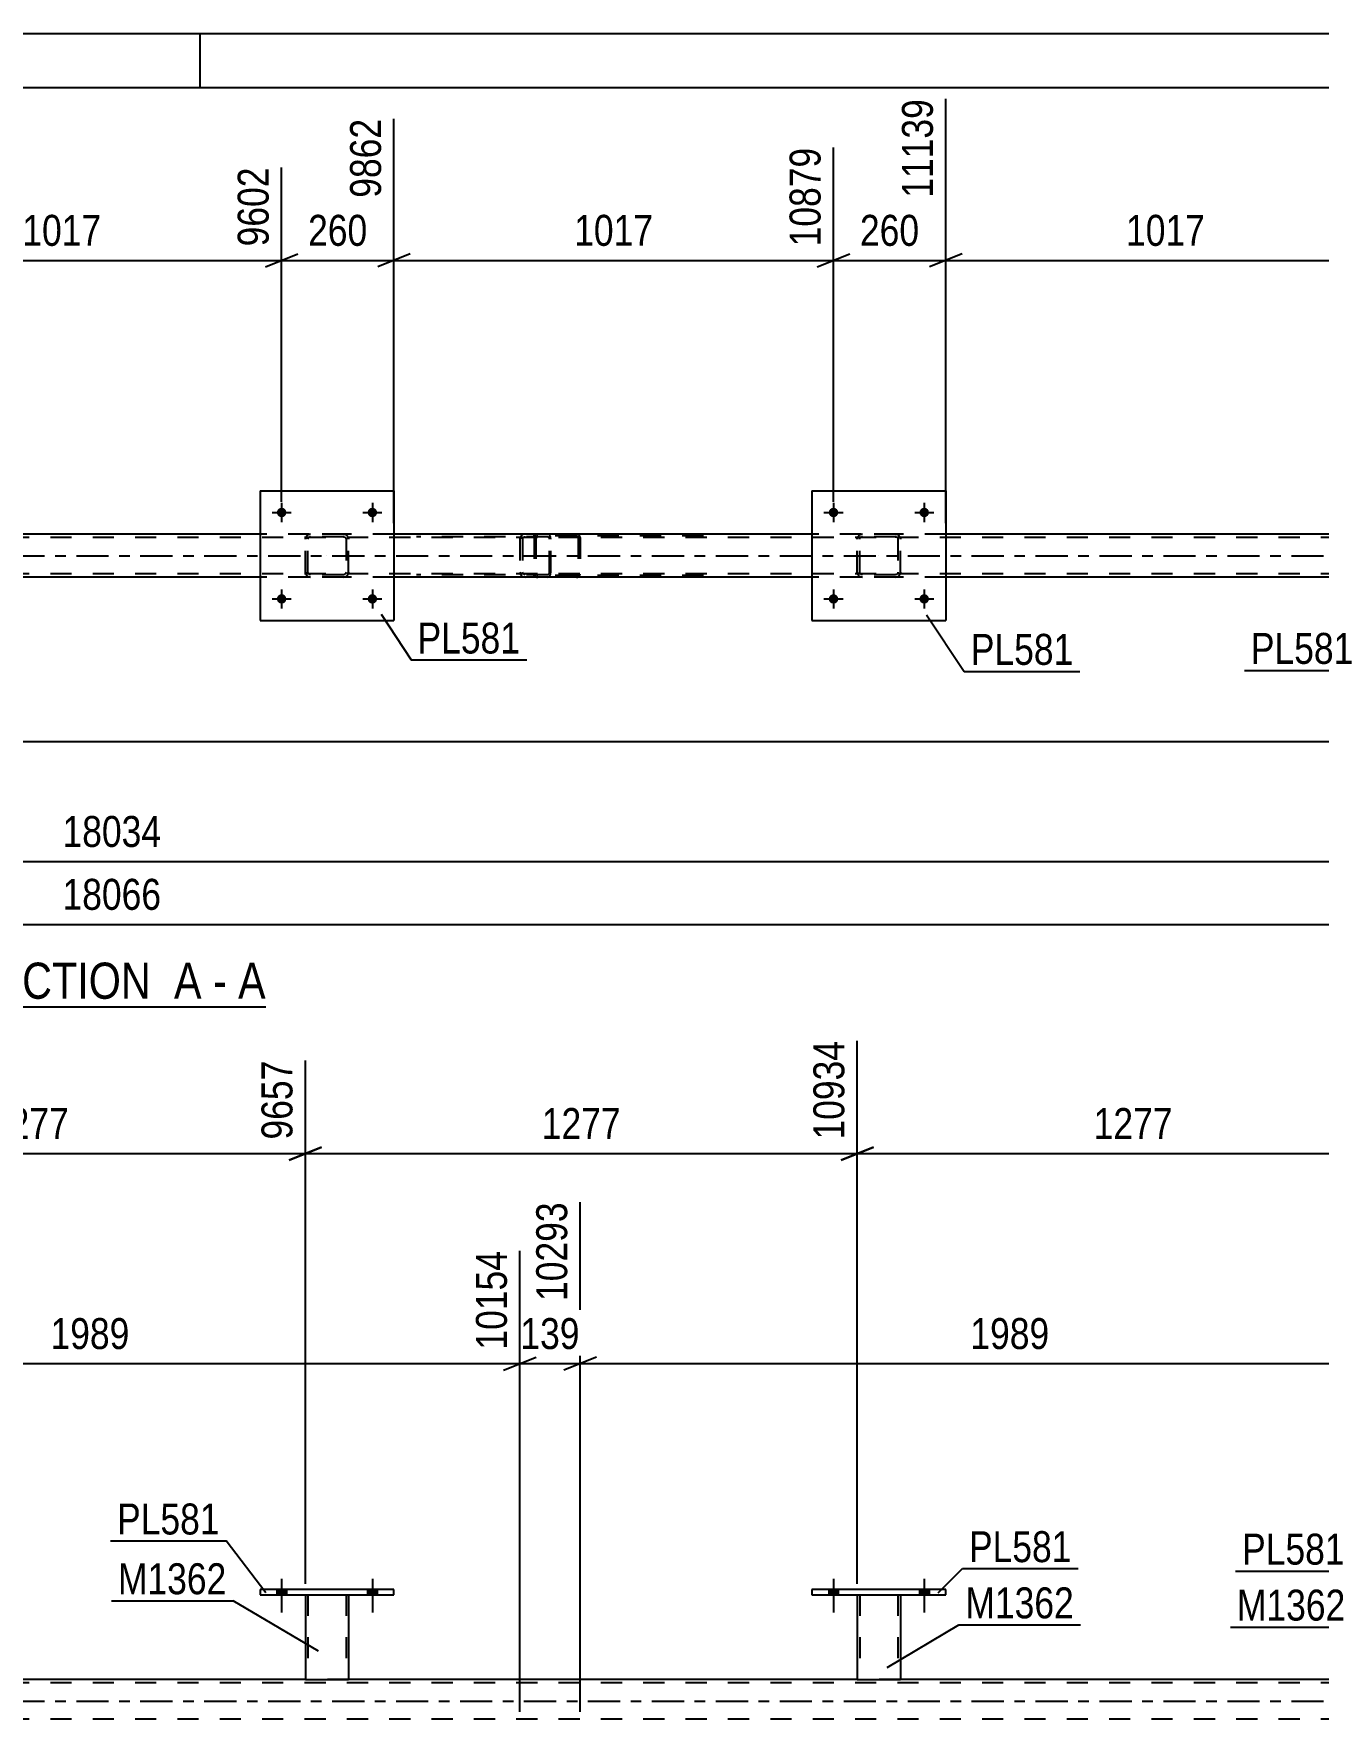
# Model space of a CAD drawing. Header units: millimetres. Extents: x 0 to 841, y 0 to 594.
# Drawn here: x 405.6 to 524.5, y 438 to 594 of the extents above; entities that cross this region are included whole.
import ezdxf

# ---------------------------------------------------------------- set-up
doc = ezdxf.new("R2010")
doc.units = ezdxf.units.MM
doc.linetypes.add('DXK_LINE_DOT2', pattern=[3.9198, 1.9599, -1.9599])
doc.linetypes.add('DXK_LINE_DOT3', pattern=[5.9187, 2.979, -0.9799, 0.9799, -0.9799])
doc.styles.add('Arial Narrow', font='ARIALN.TTF', dxfattribs={"height": 0.2})

# ---------------------------------------------------------------- blocks, each defined once
blk = doc.blocks.new('Unknown-318889357-1133')
at = {"color": 5, "linetype": 'Continuous'}
for p, q in [((841, 594), (0, 594)), ((421, 589), (421, 594)), ((836, 589), (5, 589))]:
    blk.add_line(p, q, dxfattribs=at)
blk = doc.blocks.new('Unknown-318889357-11 - 5170')
at = {"color": 6, "linetype": 'Continuous'}
blk.add_line((399.41, 503.94), (427.06, 503.94), dxfattribs=at)
at = {"color": 0, "linetype": 'Continuous'}
for points in [[(417.52, 504.69), (417.52, 508.19), (399.41, 508.19), (399.41, 504.69)], [(421.13, 504.69), (421.13, 508.19), (418.57, 508.19), (418.57, 504.69)], [(423.45, 504.69), (423.45, 508.19), (422.18, 508.19), (422.18, 504.69)], [(427.06, 504.69), (427.06, 508.19), (424.5, 508.19), (424.5, 504.69)]]:
    blk.add_wipeout(points, dxfattribs=at)
at = {"color": 7, "linetype": 'Continuous', "style": 'Arial Narrow'}
for s, p in [('SECTION ', (399.41, 504.69)), ('A', (418.57, 504.69)), ('A', (424.5, 504.69)), ('-', (422.18, 504.69))]:
    blk.add_text(s, height=3.34, dxfattribs=at).set_placement(p)
blk = doc.blocks.new('Part-318889357-5300 - 5170')
at = {"color": 2, "linetype": 'Continuous'}
for p, q in [((426.53, 551.69), (426.53, 539.69)), ((426.53, 551.69), (438.93, 551.69)), ((438.93, 551.69), (438.93, 539.69)), ((426.53, 539.69), (438.93, 539.69))]:
    blk.add_line(p, q, dxfattribs=at)
blk = doc.blocks.new('Part-318889357-5301 - 5170')
at = {"color": 7, "linetype": 'DXK_LINE_DOT2'}
for p, q in [((431.02, 547.66), (431.21, 547.69)), ((431.21, 547.69), (431.02, 547.66)), ((434.25, 547.69), (431.21, 547.69)), ((434.25, 547.69), (434.43, 547.66)), ((434.43, 547.66), (434.25, 547.69)), ((430.73, 547.21), (430.76, 547.4)), ((430.76, 547.4), (430.73, 547.21)), ((430.73, 544.17), (430.73, 547.21)), ((430.97, 547.21), (430.98, 547.3)), ((430.97, 544.17), (430.97, 547.21)), ((430.98, 547.3), (431.04, 547.38)), ((431.04, 547.38), (431.11, 547.43)), ((431.11, 547.43), (431.21, 547.45)), ((434.25, 547.45), (431.21, 547.45)), ((434.25, 547.45), (434.34, 547.43)), ((434.34, 547.43), (434.42, 547.38)), ((434.42, 547.38), (434.47, 547.3)), ((434.47, 547.3), (434.49, 547.21)), ((434.49, 547.21), (434.49, 544.17)), ((434.69, 547.4), (434.73, 547.21)), ((434.73, 547.21), (434.69, 547.4)), ((434.73, 544.17), (434.73, 547.21)), ((430.76, 543.99), (430.73, 544.17)), ((430.73, 544.17), (430.76, 543.99)), ((430.98, 544.08), (430.97, 544.17)), ((431.04, 544), (430.98, 544.08)), ((431.21, 543.69), (431.02, 543.73)), ((431.02, 543.73), (431.21, 543.69)), ((431.11, 543.95), (431.04, 544)), ((431.21, 543.93), (431.11, 543.95)), ((434.25, 543.93), (431.21, 543.93)), ((434.25, 543.69), (431.21, 543.69)), ((434.34, 543.95), (434.25, 543.93)), ((434.43, 543.73), (434.25, 543.69)), ((434.25, 543.69), (434.43, 543.73)), ((434.42, 544), (434.34, 543.95)), ((434.47, 544.08), (434.42, 544)), ((434.49, 544.17), (434.47, 544.08)), ((434.73, 544.17), (434.69, 543.99)), ((434.69, 543.99), (434.73, 544.17))]:
    blk.add_line(p, q, dxfattribs=at)
at = {"color": 7, "linetype": 'DXK_LINE_DOT3'}
blk.add_line((432.73, 545.69), (432.73, 545.69), dxfattribs=at)
at = {"color": 7, "linetype": 'DXK_LINE_DOT2'}
for centre, start, end in [((431.21, 547.21), 112.5, 157.5), ((431.21, 547.21), 112.5, 157.5), ((434.25, 547.21), 22.5, 67.5), ((434.25, 547.21), 22.5, 67.5), ((431.21, 544.17), 202.5, 247.5), ((431.21, 544.17), 202.5, 247.5), ((434.25, 544.17), 292.5, 337.5), ((434.25, 544.17), 292.5, 337.5)]:
    blk.add_arc(centre, 0.48, start, end, dxfattribs=at)
blk = doc.blocks.new('Bolt-318889357-5240 - 5170')
at = {"linetype": 'Continuous'}
for points in [[(428.97, 549.69, -1), (428.09, 549.69, -1)], [(437.37, 549.69, -1), (436.49, 549.69, -1)]]:
    blk.add_hatch(color=1, dxfattribs=at).paths.add_polyline_path(points)
at = {"color": 1, "linetype": 'Continuous'}
for p, q in [((427.65, 549.69), (429.41, 549.69)), ((428.53, 550.57), (428.53, 548.81)), ((436.05, 549.69), (437.81, 549.69)), ((436.93, 550.57), (436.93, 548.81))]:
    blk.add_line(p, q, dxfattribs=at)
blk = doc.blocks.new('Bolt-318889357-5241 - 5170')
at = {"linetype": 'Continuous'}
for points in [[(428.97, 541.69, -1), (428.09, 541.69, -1)], [(437.37, 541.69, -1), (436.49, 541.69, -1)]]:
    blk.add_hatch(color=1, dxfattribs=at).paths.add_polyline_path(points)
at = {"color": 1, "linetype": 'Continuous'}
for p, q in [((427.65, 541.69), (429.41, 541.69)), ((428.53, 542.57), (428.53, 540.81)), ((436.05, 541.69), (437.81, 541.69)), ((436.93, 542.57), (436.93, 540.81))]:
    blk.add_line(p, q, dxfattribs=at)
blk = doc.blocks.new('Bolt-318889357-5252 - 5170')
at = {"linetype": 'Continuous'}
for points in [[(480.05, 549.69, -1), (479.17, 549.69, -1)], [(488.45, 549.69, -1), (487.57, 549.69, -1)]]:
    blk.add_hatch(color=1, dxfattribs=at).paths.add_polyline_path(points)
at = {"color": 1, "linetype": 'Continuous'}
for p, q in [((478.73, 549.69), (480.49, 549.69)), ((479.61, 550.57), (479.61, 548.81)), ((487.13, 549.69), (488.89, 549.69)), ((488.01, 550.57), (488.01, 548.81))]:
    blk.add_line(p, q, dxfattribs=at)
blk = doc.blocks.new('Bolt-318889357-5253 - 5170')
at = {"linetype": 'Continuous'}
for points in [[(480.05, 541.69, -1), (479.17, 541.69, -1)], [(488.45, 541.69, -1), (487.57, 541.69, -1)]]:
    blk.add_hatch(color=1, dxfattribs=at).paths.add_polyline_path(points)
at = {"color": 1, "linetype": 'Continuous'}
for p, q in [((478.73, 541.69), (480.49, 541.69)), ((479.61, 542.57), (479.61, 540.81)), ((487.13, 541.69), (488.89, 541.69)), ((488.01, 542.57), (488.01, 540.81))]:
    blk.add_line(p, q, dxfattribs=at)
blk = doc.blocks.new('Part-318889357-5337 - 5170')
at = {"color": 2, "linetype": 'Continuous'}
for p, q in [((477.61, 551.69), (477.61, 539.69)), ((477.61, 551.69), (490.01, 551.69)), ((490.01, 551.69), (490.01, 539.69)), ((477.61, 539.69), (490.01, 539.69))]:
    blk.add_line(p, q, dxfattribs=at)
blk = doc.blocks.new('Part-318889357-5338 - 5170')
at = {"color": 7, "linetype": 'DXK_LINE_DOT2'}
for p, q in [((482.1, 547.66), (482.29, 547.69)), ((482.29, 547.69), (482.1, 547.66)), ((485.33, 547.69), (482.29, 547.69)), ((485.33, 547.69), (485.51, 547.66)), ((485.51, 547.66), (485.33, 547.69)), ((481.81, 547.21), (481.84, 547.4)), ((481.84, 547.4), (481.81, 547.21)), ((481.81, 544.17), (481.81, 547.21)), ((482.05, 547.21), (482.06, 547.3)), ((482.05, 544.17), (482.05, 547.21)), ((482.06, 547.3), (482.12, 547.38)), ((482.12, 547.38), (482.19, 547.43)), ((482.19, 547.43), (482.29, 547.45)), ((485.33, 547.45), (482.29, 547.45)), ((485.33, 547.45), (485.42, 547.43)), ((485.42, 547.43), (485.5, 547.38)), ((485.5, 547.38), (485.55, 547.3)), ((485.55, 547.3), (485.57, 547.21)), ((485.57, 547.21), (485.57, 544.17)), ((485.77, 547.4), (485.81, 547.21)), ((485.81, 547.21), (485.77, 547.4)), ((485.81, 544.17), (485.81, 547.21)), ((481.84, 543.99), (481.81, 544.17)), ((481.81, 544.17), (481.84, 543.99)), ((482.06, 544.08), (482.05, 544.17)), ((482.12, 544), (482.06, 544.08)), ((482.29, 543.69), (482.1, 543.73)), ((482.1, 543.73), (482.29, 543.69)), ((482.19, 543.95), (482.12, 544)), ((482.29, 543.93), (482.19, 543.95)), ((485.33, 543.93), (482.29, 543.93)), ((485.33, 543.69), (482.29, 543.69)), ((485.42, 543.95), (485.33, 543.93)), ((485.51, 543.73), (485.33, 543.69)), ((485.33, 543.69), (485.51, 543.73)), ((485.5, 544), (485.42, 543.95)), ((485.55, 544.08), (485.5, 544)), ((485.57, 544.17), (485.55, 544.08)), ((485.81, 544.17), (485.77, 543.99)), ((485.77, 543.99), (485.81, 544.17))]:
    blk.add_line(p, q, dxfattribs=at)
at = {"color": 7, "linetype": 'DXK_LINE_DOT3'}
blk.add_line((483.81, 545.69), (483.81, 545.69), dxfattribs=at)
at = {"color": 7, "linetype": 'DXK_LINE_DOT2'}
for centre, start, end in [((482.29, 547.21), 112.5, 157.5), ((482.29, 547.21), 112.5, 157.5), ((485.33, 547.21), 22.5, 67.5), ((485.33, 547.21), 22.5, 67.5), ((482.29, 544.17), 202.5, 247.5), ((482.29, 544.17), 202.5, 247.5), ((485.33, 544.17), 292.5, 337.5), ((485.33, 544.17), 292.5, 337.5)]:
    blk.add_arc(centre, 0.48, start, end, dxfattribs=at)
blk = doc.blocks.new('Part-318889357-5362 - 5170')
at = {"color": 7, "linetype": 'DXK_LINE_DOT2'}
for p, q in [((453.17, 547.69), (441.02, 547.69)), ((451.08, 547.69), (450.89, 547.66)), ((451.9, 547.45), (451.9, 547.69)), ((453.28, 547.66), (453.17, 547.69)), ((453.37, 547.55), (453.28, 547.66)), ((453.43, 547.4), (453.37, 547.55)), ((453.17, 547.45), (441.02, 547.45)), ((450.6, 547.3), (450.58, 547.21)), ((450.58, 547.21), (450.58, 544.17)), ((450.62, 547.4), (450.6, 547.3)), ((450.83, 547.21), (450.85, 547.3)), ((450.83, 547.21), (450.83, 544.17)), ((450.85, 547.3), (450.91, 547.38)), ((450.91, 547.38), (450.99, 547.43)), ((450.99, 547.43), (451.08, 547.45)), ((453.17, 547.45), (453.23, 547.43)), ((453.23, 547.43), (453.27, 547.38)), ((453.27, 547.38), (453.3, 547.3)), ((453.3, 547.3), (453.31, 547.21)), ((453.31, 544.17), (453.31, 547.21)), ((453.45, 547.21), (453.43, 547.4)), ((453.45, 544.17), (453.45, 547.21)), ((453.17, 543.93), (441.02, 543.93)), ((453.17, 543.69), (441.02, 543.69)), ((450.58, 544.17), (450.6, 544.09)), ((450.6, 544.09), (450.62, 543.99)), ((450.85, 544.08), (450.83, 544.17)), ((450.91, 544), (450.85, 544.08)), ((450.89, 543.73), (451.08, 543.69)), ((450.99, 543.95), (450.91, 544)), ((451.08, 543.93), (450.99, 543.95)), ((451.9, 543.69), (451.9, 543.93)), ((453.23, 543.95), (453.17, 543.93)), ((453.17, 543.69), (453.28, 543.73)), ((453.27, 544), (453.23, 543.95)), ((453.3, 544.08), (453.27, 544)), ((453.28, 543.73), (453.37, 543.83)), ((453.31, 544.17), (453.3, 544.08)), ((453.37, 543.83), (453.38, 543.86)), ((453.38, 543.86), (453.43, 543.99)), ((453.43, 543.99), (453.45, 544.17))]:
    blk.add_line(p, q, dxfattribs=at)
for centre, start, end in [((451.07, 547.2), 111.1941, 156.1506), ((451.07, 544.19), 203.8494, 248.8059)]:
    blk.add_arc(centre, 0.492, start, end, dxfattribs=at)
blk = doc.blocks.new('Part-318889357-5374 - 5170')
at = {"color": 7, "linetype": 'DXK_LINE_DOT2'}
for p, q in [((452.24, 547.69), (452.11, 547.67)), ((467.57, 547.69), (452.24, 547.69)), ((455.95, 547.67), (455.81, 547.69)), ((451.92, 547.49), (451.9, 547.37)), ((451.9, 547.37), (451.9, 544.01)), ((452.07, 547.37), (452.08, 547.43)), ((452.07, 547.37), (452.07, 544.01)), ((452.08, 547.43), (452.12, 547.49)), ((452.12, 547.49), (452.17, 547.52)), ((452.17, 547.52), (452.24, 547.53)), ((467.57, 547.53), (452.24, 547.53)), ((455.81, 547.53), (455.88, 547.52)), ((455.88, 547.52), (455.9, 547.5)), ((455.9, 547.5), (455.94, 547.49)), ((455.94, 547.49), (455.97, 547.43)), ((455.97, 547.43), (455.99, 547.37)), ((455.99, 547.37), (455.99, 544.01)), ((456.16, 547.37), (456.13, 547.49)), ((456.16, 547.37), (456.16, 544.01)), ((451.9, 544.01), (451.92, 543.89)), ((452.08, 543.95), (452.07, 544.01)), ((452.12, 543.9), (452.08, 543.95)), ((452.11, 543.72), (452.24, 543.69)), ((452.12, 543.9), (452.15, 543.88)), ((452.15, 543.88), (452.17, 543.86)), ((452.17, 543.86), (452.24, 543.85)), ((467.57, 543.85), (452.24, 543.85)), ((467.57, 543.69), (452.24, 543.69)), ((455.88, 543.86), (455.81, 543.85)), ((455.81, 543.69), (455.95, 543.72)), ((455.94, 543.9), (455.88, 543.86)), ((455.97, 543.95), (455.94, 543.9)), ((455.99, 544.01), (455.97, 543.95)), ((456.13, 543.89), (456.16, 544.01))]:
    blk.add_line(p, q, dxfattribs=at)
for centre, start, end in [((452.23, 547.36), 110.7583, 155.68), ((455.83, 547.36), 24.32, 69.2417), ((452.23, 544.03), 204.32, 249.2417), ((455.83, 544.03), 290.7583, 335.68)]:
    blk.add_arc(centre, 0.331, start, end, dxfattribs=at)
blk = doc.blocks.new('Part-318889357-5424 - 5170')
at = {"color": 2, "linetype": 'Continuous'}
for p, q in [((426.53, 547.69), (387.85, 547.69)), ((477.61, 547.69), (438.93, 547.69)), ((528.69, 547.69), (490.01, 547.69)), ((426.53, 543.69), (387.85, 543.69)), ((477.61, 543.69), (438.93, 543.69)), ((528.69, 543.69), (490.01, 543.69))]:
    blk.add_line(p, q, dxfattribs=at)
at = {"color": 7, "linetype": 'DXK_LINE_DOT2'}
for p, q in [((438.93, 547.69), (426.53, 547.69)), ((490.01, 547.69), (477.61, 547.69)), ((765.79, 547.37), (101.76, 547.37)), ((765.79, 544.01), (101.76, 544.01)), ((438.93, 543.69), (426.53, 543.69)), ((490.01, 543.69), (477.61, 543.69))]:
    blk.add_line(p, q, dxfattribs=at)
at = {"color": 7, "linetype": 'DXK_LINE_DOT3'}
blk.add_line((101.76, 545.69), (765.79, 545.69), dxfattribs=at)
blk = doc.blocks.new('Part-318889357-3380 - 3336')
at = {"color": 2, "linetype": 'Continuous'}
for p, q in [((426.53, 450.01), (426.53, 449.53)), ((438.93, 450.01), (426.53, 450.01)), ((426.53, 449.53), (438.93, 449.53)), ((438.93, 449.53), (438.93, 450.01))]:
    blk.add_line(p, q, dxfattribs=at)
blk = doc.blocks.new('Bolt-318889357-3354 - 3336')
at = {"linetype": 'Continuous'}
for points in [[(479.17, 449.53), (480.05, 449.53), (480.05, 450.01), (479.17, 450.01)], [(487.57, 449.53), (488.45, 449.53), (488.45, 450.01), (487.57, 450.01)]]:
    blk.add_hatch(color=1, dxfattribs=at).paths.add_polyline_path(points)
at = {"color": 1, "linetype": 'Continuous'}
for p, q in [((479.61, 451.01), (479.61, 447.89)), ((488.01, 451.01), (488.01, 447.89)), ((479.17, 450.01), (479.17, 449.53)), ((480.05, 450.01), (480.05, 449.53)), ((487.57, 450.01), (487.57, 449.53)), ((488.45, 450.01), (488.45, 449.53))]:
    blk.add_line(p, q, dxfattribs=at)
blk = doc.blocks.new('Bolt-318889357-3355 - 3336')
at = {"linetype": 'Continuous'}
for points in [[(479.17, 449.53), (480.05, 449.53), (480.05, 450.01), (479.17, 450.01)], [(487.57, 449.53), (488.45, 449.53), (488.45, 450.01), (487.57, 450.01)]]:
    blk.add_hatch(color=1, dxfattribs=at).paths.add_polyline_path(points)
at = {"color": 1, "linetype": 'Continuous'}
for p, q in [((479.61, 451.01), (479.61, 447.89)), ((488.01, 451.01), (488.01, 447.89)), ((479.17, 450.01), (479.17, 449.53)), ((480.05, 450.01), (480.05, 449.53)), ((487.57, 450.01), (487.57, 449.53)), ((488.45, 450.01), (488.45, 449.53))]:
    blk.add_line(p, q, dxfattribs=at)
blk = doc.blocks.new('Part-318889357-3385 - 3336')
at = {"color": 2, "linetype": 'Continuous'}
for p, q in [((430.73, 449.53), (430.73, 441.69)), ((434.73, 449.53), (434.73, 441.69)), ((430.73, 441.69), (434.73, 441.69))]:
    blk.add_line(p, q, dxfattribs=at)
at = {"color": 7, "linetype": 'DXK_LINE_DOT2'}
for p, q in [((430.73, 449.53), (434.73, 449.53)), ((430.73, 449.53), (430.73, 449.53)), ((430.73, 449.53), (430.73, 449.53)), ((430.97, 449.53), (430.97, 441.69)), ((434.49, 449.53), (434.49, 441.69)), ((434.73, 449.53), (434.73, 449.53)), ((434.73, 449.53), (434.73, 449.53)), ((434.43, 441.69), (434.47, 441.69)), ((434.43, 441.69), (434.47, 441.69)), ((434.47, 441.69), (434.49, 441.69)), ((434.47, 441.69), (434.49, 441.69))]:
    blk.add_line(p, q, dxfattribs=at)
blk = doc.blocks.new('Part-318889357-3535 - 3336')
at = {"color": 2, "linetype": 'Continuous'}
for p, q in [((477.61, 450.01), (477.61, 449.53)), ((490.01, 450.01), (477.61, 450.01)), ((477.61, 449.53), (490.01, 449.53)), ((490.01, 449.53), (490.01, 450.01))]:
    blk.add_line(p, q, dxfattribs=at)
blk = doc.blocks.new('Part-318889357-3540 - 3336')
at = {"color": 2, "linetype": 'Continuous'}
for p, q in [((481.81, 449.53), (481.81, 441.69)), ((485.81, 449.53), (485.81, 441.69)), ((481.81, 441.69), (485.81, 441.69))]:
    blk.add_line(p, q, dxfattribs=at)
at = {"color": 7, "linetype": 'DXK_LINE_DOT2'}
for p, q in [((481.81, 449.53), (485.81, 449.53)), ((481.81, 449.53), (481.81, 449.53)), ((481.81, 449.53), (481.81, 449.53)), ((482.05, 449.53), (482.05, 441.69)), ((485.57, 449.53), (485.57, 441.69)), ((485.81, 449.53), (485.81, 449.53)), ((485.81, 449.53), (485.81, 449.53)), ((485.51, 441.69), (485.55, 441.69)), ((485.51, 441.69), (485.55, 441.69)), ((485.55, 441.69), (485.57, 441.69)), ((485.55, 441.69), (485.57, 441.69))]:
    blk.add_line(p, q, dxfattribs=at)
blk = doc.blocks.new('Bolt-318889357-3594 - 3336')
at = {"linetype": 'Continuous'}
for points in [[(428.09, 449.53), (428.97, 449.53), (428.97, 450.01), (428.09, 450.01)], [(436.49, 449.53), (437.37, 449.53), (437.37, 450.01), (436.49, 450.01)]]:
    blk.add_hatch(color=1, dxfattribs=at).paths.add_polyline_path(points)
at = {"color": 1, "linetype": 'Continuous'}
for p, q in [((428.53, 451.01), (428.53, 447.89)), ((436.93, 451.01), (436.93, 447.89)), ((428.09, 450.01), (428.09, 449.53)), ((428.97, 450.01), (428.97, 449.53)), ((436.49, 450.01), (436.49, 449.53)), ((437.37, 450.01), (437.37, 449.53))]:
    blk.add_line(p, q, dxfattribs=at)
blk = doc.blocks.new('Bolt-318889357-3595 - 3336')
at = {"linetype": 'Continuous'}
for points in [[(428.09, 449.53), (428.97, 449.53), (428.97, 450.01), (428.09, 450.01)], [(436.49, 449.53), (437.37, 449.53), (437.37, 450.01), (436.49, 450.01)]]:
    blk.add_hatch(color=1, dxfattribs=at).paths.add_polyline_path(points)
at = {"color": 1, "linetype": 'Continuous'}
for p, q in [((428.53, 451.01), (428.53, 447.89)), ((436.93, 451.01), (436.93, 447.89)), ((428.09, 450.01), (428.09, 449.53)), ((428.97, 450.01), (428.97, 449.53)), ((436.49, 450.01), (436.49, 449.53)), ((437.37, 450.01), (437.37, 449.53))]:
    blk.add_line(p, q, dxfattribs=at)
blk = doc.blocks.new('Part-318889357-3846 - 3336')
at = {"color": 2, "linetype": 'Continuous'}
for p, q in [((430.73, 441.69), (383.65, 441.69)), ((481.81, 441.69), (434.73, 441.69)), ((532.89, 441.69), (485.81, 441.69))]:
    blk.add_line(p, q, dxfattribs=at)
at = {"color": 7, "linetype": 'DXK_LINE_DOT2'}
for p, q in [((434.73, 441.69), (430.73, 441.69)), ((485.81, 441.69), (481.81, 441.69)), ((765.79, 441.37), (101.76, 441.37)), ((765.79, 438.01), (101.76, 438.01))]:
    blk.add_line(p, q, dxfattribs=at)
at = {"color": 7, "linetype": 'DXK_LINE_DOT3'}
blk.add_line((101.76, 439.69), (765.79, 439.69), dxfattribs=at)
blk = doc.blocks.new('StraightDimension-318889357-23618 - 5170')
at = {"color": 7, "linetype": 'Continuous'}
for p, q in [((490.01, 548.69), (490.01, 587.96)), ((530.69, 550.69), (530.69, 583.46)), ((491.51, 573.62), (488.51, 572.42)), ((490.01, 573.02), (530.69, 573.02)), ((529.19, 572.42), (532.19, 573.62))]:
    blk.add_line(p, q, dxfattribs=at)
at = {"color": 0, "linetype": 'Continuous'}
blk.add_wipeout([(530.09, 584.06), (525.89, 584.06), (525.89, 573.72), (530.09, 573.72)], dxfattribs=at)
at = {"color": 0}
blk.add_wipeout([(514.6, 573.77), (514.6, 577.97), (506.09, 577.97), (506.09, 573.77)], dxfattribs=at)
at = {"color": 3, "linetype": 'Continuous', "style": 'Arial Narrow'}
blk.add_text('12156', height=2.863, rotation=90.0002, dxfattribs=at).set_placement((529.49, 574.32))
at = {"color": 3, "style": 'Arial Narrow'}
blk.add_text('1017', height=2.863, dxfattribs=at).set_placement((506.69, 574.37))
blk = doc.blocks.new('StraightDimension-318889357-5519 - 5170')
at = {"color": 7, "linetype": 'Continuous'}
blk.add_line((59.84, 528.5), (709.61, 528.5), dxfattribs=at)
blk = doc.blocks.new('StraightDimension-318889357-5553 - 5170')
at = {"color": 7, "linetype": 'Continuous'}
blk.add_line((59.2, 511.57), (766.43, 511.57), dxfattribs=at)
at = {"color": 0}
blk.add_wipeout([(417.99, 512.32), (417.99, 516.52), (407.65, 516.52), (407.65, 512.32)], dxfattribs=at)
at = {"color": 3, "style": 'Arial Narrow'}
blk.add_text('18066', height=2.863, dxfattribs=at).set_placement((408.25, 512.92))
blk = doc.blocks.new('StraightDimension-318889357-16051 - 5170')
at = {"color": 7, "linetype": 'Continuous'}
blk.add_line((59.84, 517.39), (765.79, 517.39), dxfattribs=at)
at = {"color": 0}
blk.add_wipeout([(417.99, 518.14), (417.99, 522.34), (407.65, 522.34), (407.65, 518.14)], dxfattribs=at)
at = {"color": 3, "style": 'Arial Narrow'}
blk.add_text('18034', height=2.863, dxfattribs=at).set_placement((408.25, 518.74))
blk = doc.blocks.new('StraightDimension-318889357-23619 - 5170')
at = {"color": 7, "linetype": 'Continuous'}
for p, q in [((490.01, 548.69), (490.01, 587.96)), ((479.61, 550.69), (479.61, 583.46)), ((478.11, 572.42), (481.11, 573.62)), ((479.61, 573.02), (490.01, 573.02)), ((491.51, 573.62), (488.51, 572.42))]:
    blk.add_line(p, q, dxfattribs=at)
at = {"color": 0}
blk.add_wipeout([(488.15, 573.77), (488.15, 577.97), (481.46, 577.97), (481.46, 573.77)], dxfattribs=at)
at = {"color": 3, "style": 'Arial Narrow'}
blk.add_text('260', height=2.863, dxfattribs=at).set_placement((482.06, 574.37))
at = {"color": 0, "linetype": 'Continuous'}
blk.add_wipeout([(489.41, 588.56), (485.21, 588.56), (485.21, 578.22), (489.41, 578.22)], dxfattribs=at)
at = {"color": 3, "linetype": 'Continuous', "style": 'Arial Narrow'}
blk.add_text('11139', height=2.863, rotation=90.0002, dxfattribs=at).set_placement((488.81, 578.82))
blk = doc.blocks.new('StraightDimension-318889357-23620 - 5170')
at = {"color": 7, "linetype": 'Continuous'}
for p, q in [((438.93, 548.69), (438.93, 586.13)), ((479.61, 550.69), (479.61, 583.46)), ((440.43, 573.62), (437.43, 572.42)), ((438.93, 573.02), (479.61, 573.02)), ((478.11, 572.42), (481.11, 573.62))]:
    blk.add_line(p, q, dxfattribs=at)
at = {"color": 0, "linetype": 'Continuous'}
blk.add_wipeout([(479.01, 584.06), (474.81, 584.06), (474.81, 573.72), (479.01, 573.72)], dxfattribs=at)
at = {"color": 0}
blk.add_wipeout([(463.52, 573.77), (463.52, 577.97), (455.01, 577.97), (455.01, 573.77)], dxfattribs=at)
at = {"color": 3, "linetype": 'Continuous', "style": 'Arial Narrow'}
blk.add_text('10879', height=2.863, rotation=90.0002, dxfattribs=at).set_placement((478.41, 574.32))
at = {"color": 3, "style": 'Arial Narrow'}
blk.add_text('1017', height=2.863, dxfattribs=at).set_placement((455.61, 574.37))
blk = doc.blocks.new('StraightDimension-318889357-23621 - 5170')
at = {"color": 7, "linetype": 'Continuous'}
for p, q in [((438.93, 548.69), (438.93, 586.13)), ((428.53, 550.69), (428.53, 581.63)), ((427.03, 572.42), (430.03, 573.62)), ((428.53, 573.02), (438.93, 573.02)), ((440.43, 573.62), (437.43, 572.42))]:
    blk.add_line(p, q, dxfattribs=at)
at = {"color": 0}
blk.add_wipeout([(437.07, 573.77), (437.07, 577.97), (430.38, 577.97), (430.38, 573.77)], dxfattribs=at)
at = {"color": 3, "style": 'Arial Narrow'}
blk.add_text('260', height=2.863, dxfattribs=at).set_placement((430.98, 574.37))
at = {"color": 0, "linetype": 'Continuous'}
blk.add_wipeout([(438.33, 586.73), (434.13, 586.73), (434.13, 578.22), (438.33, 578.22)], dxfattribs=at)
at = {"color": 3, "linetype": 'Continuous', "style": 'Arial Narrow'}
blk.add_text('9862', height=2.863, rotation=90.0002, dxfattribs=at).set_placement((437.73, 578.82))
blk = doc.blocks.new('StraightDimension-318889357-23622 - 5170')
at = {"color": 7, "linetype": 'Continuous'}
for p, q in [((387.85, 548.69), (387.85, 586.13)), ((428.53, 550.69), (428.53, 581.63)), ((389.35, 573.62), (386.35, 572.42)), ((387.85, 573.02), (428.53, 573.02)), ((427.03, 572.42), (430.03, 573.62))]:
    blk.add_line(p, q, dxfattribs=at)
at = {"color": 0, "linetype": 'Continuous'}
blk.add_wipeout([(427.93, 582.23), (423.73, 582.23), (423.73, 573.72), (427.93, 573.72)], dxfattribs=at)
at = {"color": 0}
blk.add_wipeout([(412.44, 573.77), (412.44, 577.97), (403.93, 577.97), (403.93, 573.77)], dxfattribs=at)
at = {"color": 3, "linetype": 'Continuous', "style": 'Arial Narrow'}
blk.add_text('9602', height=2.863, rotation=90.0002, dxfattribs=at).set_placement((427.33, 574.32))
at = {"color": 3, "style": 'Arial Narrow'}
blk.add_text('1017', height=2.863, dxfattribs=at).set_placement((404.53, 574.37))
blk = doc.blocks.new('StraightDimension-318889357-24964 - 3336')
at = {"color": 7, "linetype": 'Continuous'}
for p, q in [((379.65, 450.53), (379.65, 498.98)), ((430.73, 450.53), (430.73, 498.98)), ((381.15, 490.96), (378.15, 489.76)), ((379.65, 490.36), (430.73, 490.36)), ((429.23, 489.76), (432.23, 490.96))]:
    blk.add_line(p, q, dxfattribs=at)
at = {"color": 0, "linetype": 'Continuous'}
blk.add_wipeout([(430.13, 499.58), (425.93, 499.58), (425.93, 491.06), (430.13, 491.06)], dxfattribs=at)
at = {"color": 0}
blk.add_wipeout([(409.44, 491.11), (409.44, 495.31), (400.93, 495.31), (400.93, 491.11)], dxfattribs=at)
at = {"color": 3, "linetype": 'Continuous', "style": 'Arial Narrow'}
blk.add_text('9657', height=2.863, rotation=90.0002, dxfattribs=at).set_placement((429.53, 491.66))
at = {"color": 3, "style": 'Arial Narrow'}
blk.add_text('1277', height=2.863, dxfattribs=at).set_placement((401.53, 491.71))
blk = doc.blocks.new('StraightDimension-318889357-24962 - 3336')
at = {"color": 7, "linetype": 'Continuous'}
for p, q in [((481.81, 450.53), (481.81, 500.8)), ((532.89, 450.53), (532.89, 500.8)), ((483.31, 490.96), (480.31, 489.76)), ((481.81, 490.36), (532.89, 490.36)), ((531.39, 489.76), (534.39, 490.96))]:
    blk.add_line(p, q, dxfattribs=at)
at = {"color": 0, "linetype": 'Continuous'}
blk.add_wipeout([(532.29, 501.4), (528.09, 501.4), (528.09, 491.06), (532.29, 491.06)], dxfattribs=at)
at = {"color": 0}
blk.add_wipeout([(511.6, 491.11), (511.6, 495.31), (503.09, 495.31), (503.09, 491.11)], dxfattribs=at)
at = {"color": 3, "linetype": 'Continuous', "style": 'Arial Narrow'}
blk.add_text('12211', height=2.863, rotation=90.0002, dxfattribs=at).set_placement((531.69, 491.66))
at = {"color": 3, "style": 'Arial Narrow'}
blk.add_text('1277', height=2.863, dxfattribs=at).set_placement((503.69, 491.71))
blk = doc.blocks.new('StraightDimension-318889357-24963 - 3336')
at = {"color": 7, "linetype": 'Continuous'}
for p, q in [((481.81, 450.53), (481.81, 500.8)), ((430.73, 450.53), (430.73, 498.98)), ((432.23, 490.96), (429.23, 489.76)), ((430.73, 490.36), (481.81, 490.36)), ((480.31, 489.76), (483.31, 490.96))]:
    blk.add_line(p, q, dxfattribs=at)
at = {"color": 0, "linetype": 'Continuous'}
blk.add_wipeout([(481.21, 501.4), (477.01, 501.4), (477.01, 491.06), (481.21, 491.06)], dxfattribs=at)
at = {"color": 0}
blk.add_wipeout([(460.52, 491.11), (460.52, 495.31), (452.01, 495.31), (452.01, 491.11)], dxfattribs=at)
at = {"color": 3, "linetype": 'Continuous', "style": 'Arial Narrow'}
blk.add_text('10934', height=2.863, rotation=90.0002, dxfattribs=at).set_placement((480.61, 491.66))
at = {"color": 3, "style": 'Arial Narrow'}
blk.add_text('1277', height=2.863, dxfattribs=at).set_placement((452.61, 491.71))
blk = doc.blocks.new('StraightDimension-318889357-25420 - 3336')
at = {"color": 7, "linetype": 'Continuous'}
for p, q in [((456.16, 438.69), (456.16, 485.87)), ((535.72, 438.69), (535.72, 481.37)), ((457.66, 471.52), (454.66, 470.32)), ((534.22, 470.32), (537.22, 471.52)), ((456.16, 470.92), (535.72, 470.92))]:
    blk.add_line(p, q, dxfattribs=at)
at = {"color": 0, "linetype": 'Continuous'}
blk.add_wipeout([(535.11, 481.97), (530.91, 481.97), (530.91, 471.62), (535.11, 471.62)], dxfattribs=at)
at = {"color": 0}
blk.add_wipeout([(500.19, 471.67), (500.19, 475.87), (491.68, 475.87), (491.68, 471.67)], dxfattribs=at)
at = {"color": 3, "linetype": 'Continuous', "style": 'Arial Narrow'}
blk.add_text('12282', height=2.863, rotation=90.0002, dxfattribs=at).set_placement((534.52, 472.22))
at = {"color": 3, "style": 'Arial Narrow'}
blk.add_text('1989', height=2.863, dxfattribs=at).set_placement((492.28, 472.27))
blk = doc.blocks.new('StraightDimension-318889357-25421 - 3336')
at = {"color": 7, "linetype": 'Continuous'}
for p, q in [((456.16, 438.69), (456.16, 485.87)), ((450.58, 438.69), (450.58, 481.37)), ((449.08, 470.32), (452.08, 471.52)), ((457.66, 471.52), (454.66, 470.32)), ((450.58, 470.92), (456.16, 470.92))]:
    blk.add_line(p, q, dxfattribs=at)
at = {"color": 0}
blk.add_wipeout([(456.71, 471.67), (456.71, 475.87), (450.03, 475.87), (450.03, 471.67)], dxfattribs=at)
at = {"color": 3, "style": 'Arial Narrow'}
blk.add_text('139', height=2.863, dxfattribs=at).set_placement((450.63, 472.27))
at = {"color": 0, "linetype": 'Continuous'}
blk.add_wipeout([(455.56, 486.47), (451.36, 486.47), (451.36, 476.12), (455.56, 476.12)], dxfattribs=at)
at = {"color": 3, "linetype": 'Continuous', "style": 'Arial Narrow'}
blk.add_text('10293', height=2.863, rotation=90.0002, dxfattribs=at).set_placement((454.96, 476.72))
blk = doc.blocks.new('StraightDimension-318889357-25422 - 3336')
at = {"color": 7, "linetype": 'Continuous'}
for p, q in [((371.02, 438.69), (371.02, 484.04)), ((450.58, 438.69), (450.58, 481.37)), ((372.52, 471.52), (369.52, 470.32)), ((449.08, 470.32), (452.08, 471.52)), ((371.02, 470.92), (450.58, 470.92))]:
    blk.add_line(p, q, dxfattribs=at)
at = {"color": 0, "linetype": 'Continuous'}
blk.add_wipeout([(449.98, 481.97), (445.78, 481.97), (445.78, 471.62), (449.98, 471.62)], dxfattribs=at)
at = {"color": 0}
blk.add_wipeout([(415.06, 471.67), (415.06, 475.87), (406.54, 475.87), (406.54, 471.67)], dxfattribs=at)
at = {"color": 3, "linetype": 'Continuous', "style": 'Arial Narrow'}
blk.add_text('10154', height=2.863, rotation=90.0002, dxfattribs=at).set_placement((449.38, 472.22))
at = {"color": 3, "style": 'Arial Narrow'}
blk.add_text('1989', height=2.863, dxfattribs=at).set_placement((407.14, 472.27))
blk = doc.blocks.new('Mark-318889357-5187 - 5170')
at = {"color": 0}
blk.add_wipeout([(527.74, 535.68), (527.74, 538.68), (518.24, 538.68), (518.24, 535.68)], dxfattribs=at)
blk.add_wipeout([(527.74, 535.68), (527.74, 538.68), (518.24, 538.68), (518.24, 535.68)], dxfattribs=at)
at = {"color": 30, "linetype": 'Continuous'}
for p in [(531.64, 540.33), (517.64, 535.08)]:
    blk.add_line(p, (528.34, 535.08), dxfattribs=at)
at = {"color": 3, "style": 'Arial Narrow'}
blk.add_text('PL581', height=2.863, dxfattribs=at).set_placement((518.24, 535.68))
blk = doc.blocks.new('Mark-318889357-5296 - 5170')
at = {"color": 0}
blk.add_wipeout([(450.62, 536.64), (450.62, 539.64), (441.11, 539.64), (441.11, 536.64)], dxfattribs=at)
blk.add_wipeout([(450.62, 536.64), (450.62, 539.64), (441.11, 539.64), (441.11, 536.64)], dxfattribs=at)
at = {"color": 30, "linetype": 'Continuous'}
for p, q in [((437.74, 540.28), (440.51, 536.04)), ((440.51, 536.04), (451.22, 536.04))]:
    blk.add_line(p, q, dxfattribs=at)
at = {"color": 3, "style": 'Arial Narrow'}
blk.add_text('PL581', height=2.863, dxfattribs=at).set_placement((441.11, 536.64))
blk = doc.blocks.new('Mark-318889357-5333 - 5170')
at = {"color": 0}
blk.add_wipeout([(501.82, 535.59), (501.82, 538.59), (492.32, 538.59), (492.32, 535.59)], dxfattribs=at)
blk.add_wipeout([(501.82, 535.59), (501.82, 538.59), (492.32, 538.59), (492.32, 535.59)], dxfattribs=at)
at = {"color": 30, "linetype": 'Continuous'}
for p, q in [((488.23, 540.21), (491.72, 534.99)), ((491.72, 534.99), (502.42, 534.99))]:
    blk.add_line(p, q, dxfattribs=at)
at = {"color": 3, "style": 'Arial Narrow'}
blk.add_text('PL581', height=2.863, dxfattribs=at).set_placement((492.32, 535.59))
blk = doc.blocks.new('Mark-318889357-3444 - 3336')
at = {"color": 0}
blk.add_wipeout([(527, 447.14), (527, 450.14), (516.95, 450.14), (516.95, 447.14)], dxfattribs=at)
blk.add_wipeout([(527, 447.14), (527, 450.14), (516.95, 450.14), (516.95, 447.14)], dxfattribs=at)
at = {"color": 30, "linetype": 'Continuous'}
for p in [(516.35, 446.54), (534.84, 442.77)]:
    blk.add_line(p, (527.6, 446.54), dxfattribs=at)
at = {"color": 3, "style": 'Arial Narrow'}
blk.add_text('M1362', height=2.863, dxfattribs=at).set_placement((516.95, 447.14))
blk = doc.blocks.new('Mark-318889357-3376 - 3336')
at = {"color": 0}
blk.add_wipeout([(422.8, 455.11), (422.8, 458.11), (413.3, 458.11), (413.3, 455.11)], dxfattribs=at)
blk.add_wipeout([(422.8, 455.11), (422.8, 458.11), (413.3, 458.11), (413.3, 455.11)], dxfattribs=at)
at = {"color": 30, "linetype": 'Continuous'}
for p in [(412.7, 454.51), (427.08, 449.71)]:
    blk.add_line(p, (423.4, 454.51), dxfattribs=at)
at = {"color": 3, "style": 'Arial Narrow'}
blk.add_text('PL581', height=2.863, dxfattribs=at).set_placement((413.3, 455.11))
blk = doc.blocks.new('Mark-318889357-3381 - 3336')
at = {"color": 0}
blk.add_wipeout([(423.43, 449.58), (423.43, 452.58), (413.38, 452.58), (413.38, 449.58)], dxfattribs=at)
blk.add_wipeout([(423.43, 449.58), (423.43, 452.58), (413.38, 452.58), (413.38, 449.58)], dxfattribs=at)
at = {"color": 30, "linetype": 'Continuous'}
for p in [(412.78, 448.98), (431.95, 444.31)]:
    blk.add_line(p, (424.03, 448.98), dxfattribs=at)
at = {"color": 3, "style": 'Arial Narrow'}
blk.add_text('M1362', height=2.863, dxfattribs=at).set_placement((413.38, 449.58))
blk = doc.blocks.new('Mark-318889357-3531 - 3336')
at = {"color": 0}
blk.add_wipeout([(501.65, 452.55), (501.65, 455.55), (492.15, 455.55), (492.15, 452.55)], dxfattribs=at)
blk.add_wipeout([(501.65, 452.55), (501.65, 455.55), (492.15, 455.55), (492.15, 452.55)], dxfattribs=at)
at = {"color": 30, "linetype": 'Continuous'}
for p, q in [((489.29, 449.7), (491.55, 451.95)), ((491.55, 451.95), (502.25, 451.95))]:
    blk.add_line(p, q, dxfattribs=at)
at = {"color": 3, "style": 'Arial Narrow'}
blk.add_text('PL581', height=2.863, dxfattribs=at).set_placement((492.15, 452.55))
blk = doc.blocks.new('Mark-318889357-3536 - 3336')
at = {"color": 0}
blk.add_wipeout([(501.87, 447.35), (501.87, 450.35), (491.82, 450.35), (491.82, 447.35)], dxfattribs=at)
blk.add_wipeout([(501.87, 447.35), (501.87, 450.35), (491.82, 450.35), (491.82, 447.35)], dxfattribs=at)
at = {"color": 30, "linetype": 'Continuous'}
for p, q in [((484.58, 442.79), (491.22, 446.75)), ((491.22, 446.75), (502.47, 446.75))]:
    blk.add_line(p, q, dxfattribs=at)
at = {"color": 3, "style": 'Arial Narrow'}
blk.add_text('M1362', height=2.863, dxfattribs=at).set_placement((491.82, 447.35))
blk = doc.blocks.new('Mark-318889357-3732 - 3336')
at = {"color": 0}
blk.add_wipeout([(526.94, 452.32), (526.94, 455.32), (517.43, 455.32), (517.43, 452.32)], dxfattribs=at)
blk.add_wipeout([(526.94, 452.32), (526.94, 455.32), (517.43, 455.32), (517.43, 452.32)], dxfattribs=at)
at = {"color": 30, "linetype": 'Continuous'}
for p in [(516.83, 451.72), (529.89, 449.7)]:
    blk.add_line(p, (527.54, 451.72), dxfattribs=at)
at = {"color": 3, "style": 'Arial Narrow'}
blk.add_text('PL581', height=2.863, dxfattribs=at).set_placement((517.43, 452.32))

msp = doc.modelspace()

# ---------------------------------------------------------------- block references
for name in ['Unknown-318889357-1133', 'Part-318889357-5300 - 5170', 'Part-318889357-5337 - 5170', 'Part-318889357-5424 - 5170', 'Bolt-318889357-5240 - 5170', 'Bolt-318889357-5252 - 5170', 'Part-318889357-5301 - 5170', 'Part-318889357-5362 - 5170', 'Part-318889357-5374 - 5170', 'Part-318889357-5338 - 5170', 'Bolt-318889357-5241 - 5170', 'Bolt-318889357-5253 - 5170', 'Bolt-318889357-3594 - 3336', 'Bolt-318889357-3595 - 3336', 'Bolt-318889357-3354 - 3336', 'Bolt-318889357-3355 - 3336', 'Part-318889357-3380 - 3336', 'Part-318889357-3385 - 3336', 'Part-318889357-3535 - 3336', 'Part-318889357-3540 - 3336', 'Part-318889357-3846 - 3336']:
    msp.add_blockref(name, (0, 0))

# ---------------------------------------------------------------- next in the draw order: block references
for name in ['StraightDimension-318889357-23618 - 5170', 'StraightDimension-318889357-5519 - 5170', 'Unknown-318889357-11 - 5170', 'StraightDimension-318889357-24962 - 3336', 'StraightDimension-318889357-24964 - 3336']:
    msp.add_blockref(name, (0, 0))

# ---------------------------------------------------------------- next in the draw order: block references
for name in ['StraightDimension-318889357-23619 - 5170', 'StraightDimension-318889357-5553 - 5170', 'StraightDimension-318889357-24963 - 3336']:
    msp.add_blockref(name, (0, 0))

# ---------------------------------------------------------------- next in the draw order: block references
for name in ['StraightDimension-318889357-23620 - 5170', 'StraightDimension-318889357-16051 - 5170', 'StraightDimension-318889357-25420 - 3336']:
    msp.add_blockref(name, (0, 0))

# ---------------------------------------------------------------- next in the draw order: block references
for name in ['StraightDimension-318889357-23621 - 5170', 'Mark-318889357-5296 - 5170', 'Mark-318889357-5333 - 5170', 'Mark-318889357-5187 - 5170', 'StraightDimension-318889357-25421 - 3336', 'Mark-318889357-3531 - 3336', 'Mark-318889357-3444 - 3336']:
    msp.add_blockref(name, (0, 0))

# ---------------------------------------------------------------- next in the draw order: block references
for name in ['StraightDimension-318889357-23622 - 5170', 'StraightDimension-318889357-25422 - 3336', 'Mark-318889357-3732 - 3336', 'Mark-318889357-3536 - 3336']:
    msp.add_blockref(name, (0, 0))

# ---------------------------------------------------------------- next in the draw order: block references
msp.add_blockref('Mark-318889357-3376 - 3336', (0, 0))

# ---------------------------------------------------------------- next in the draw order: block references
msp.add_blockref('Mark-318889357-3381 - 3336', (0, 0))

doc.saveas('drawing.dxf')
